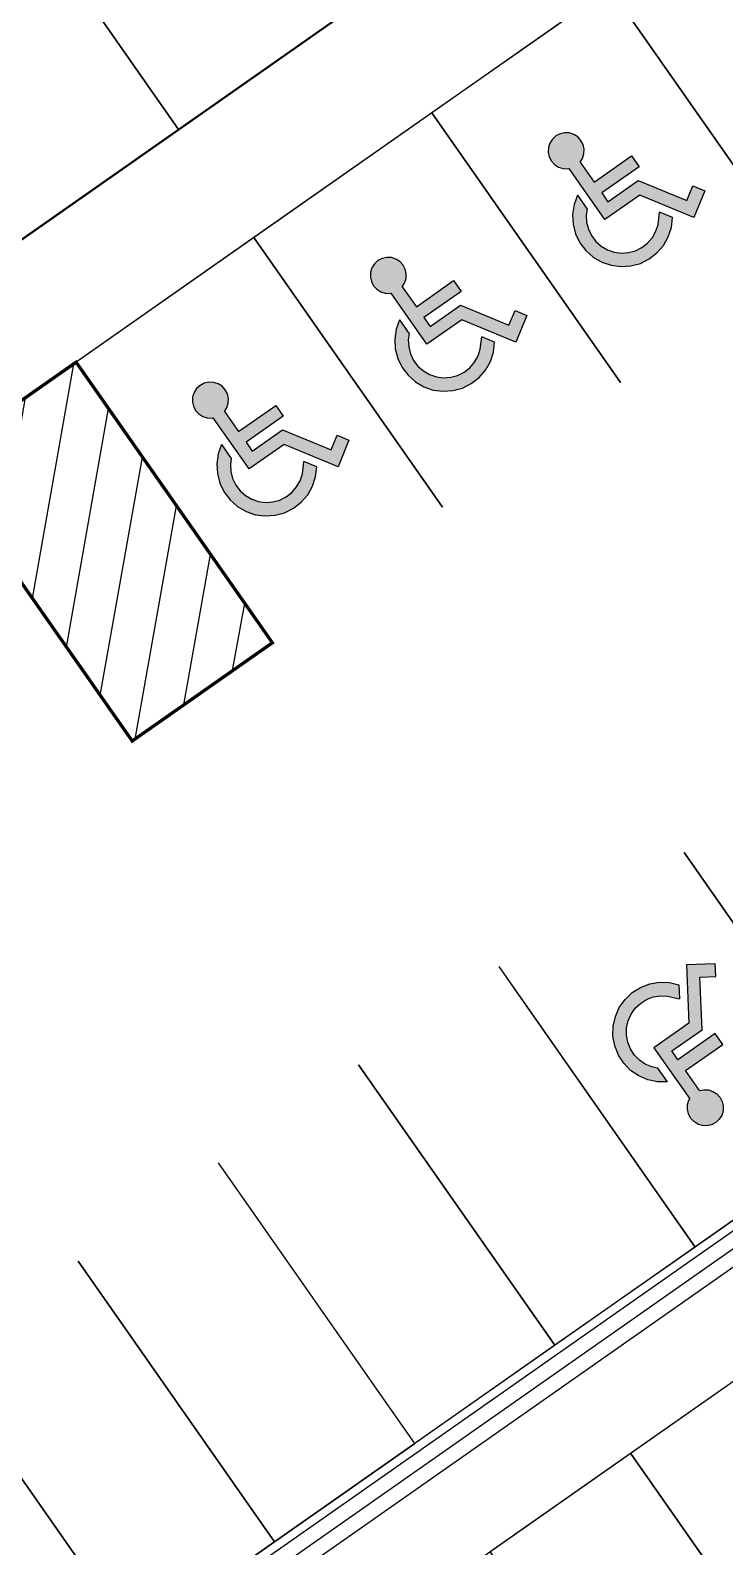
# Model space of a CAD drawing. Header units: millimetres. Extents: x 152904052 to 153933663, y 538271515 to 539240469.
# Drawn here: x 153312901 to 153323454, y 538612183 to 538635201 of the extents above; entities that cross this region are included whole.
import ezdxf

# ---------------------------------------------------------------- set-up
doc = ezdxf.new("R2010")
doc.units = ezdxf.units.MM
doc.layers.add('SCHM', color=9, linetype='Continuous')

msp = doc.modelspace()

# ---------------------------------------------------------------- hatches: boundary and pattern name
at = {"layer": 'SCHM'}
for points in [[(153321302.7380469, 538633466.5103064), (153321269.6923866, 538633529.990429), (153321221.3428645, 538633582.7546732), (153321160.984422, 538633621.2072424), (153321092.7303858, 538633642.7276568), (153321021.2321569, 538633645.8493373), (153320951.3622201, 538633630.3595455), (153320887.8820974, 538633597.3138855), (153320835.1178536, 538633548.9643638), (153320796.6652843, 538633488.6059206), (153320775.14487, 538633420.3518848), (153320772.0231899, 538633348.8536553), (153320787.5129819, 538633278.9837189), (153320820.5586421, 538633215.5035952), (153320868.9081641, 538633162.7393517), (153320929.2666072, 538633124.2867827), (153320997.5206427, 538633102.7663674), (153321069.0188723, 538633099.6446874), (153321088.5493117, 538633103.9744818), (153321632.2098615, 538632327.5467504), (153322164.1251195, 538632699.9978237), (153322983.9901747, 538632361.6394591), (153323150.9136329, 538632766.1062206), (153322970.8324429, 538632840.4257395), (153322878.2285034, 538632616.0401685), (153322139.8000703, 538632920.7896334), (153321680.0515102, 538632598.8702261), (153321586.3865606, 538632732.6376376), (153322152.6473402, 538633129.1377041), (153322037.3355007, 538633293.8200772), (153321471.0747215, 538632897.3200108), (153321258.1976682, 538633201.3399508), (153321293.5857443, 538633256.8881037), (153321315.1061592, 538633325.1421397), (153321318.2278388, 538633396.640369)], [(153321349.0893899, 538632397.7132004), (153321362.0344753, 538632487.1568327), (153321215.2459176, 538632696.7926195), (153321164.9664959, 538632555.4200175), (153321143.4742111, 538632406.9198), (153321151.6086447, 538632257.0930204), (153321189.0520306, 538632111.792553), (153321254.3416694, 538631976.6944549), (153321344.9270705, 538631857.076237), (153321457.269579, 538631757.6106963), (153321586.9806168, 538631682.183383), (153321728.9931161, 538631633.7408103), (153321877.7594625, 538631614.1753526), (153322027.4682055, 538631624.2513196), (153322172.2710817, 538631663.5751007), (153322306.5114727, 538631730.6105424), (153322424.9453737, 538631822.7389531), (153322522.9462507, 538631936.3614018), (153322596.68577, 538632067.0393109), (153322643.2833512, 538632209.6678431), (153322660.9186943, 538632358.675319), (153322464.2801483, 538632439.82806), (153322442.2797869, 538632253.9389439), (153322408.3154461, 538632149.9789544), (153322354.5677179, 538632054.7296114), (153322283.1362165, 538631971.9117599), (153322196.8113641, 538631904.7606202), (153322098.9653774, 538631855.8994031), (153321993.4205382, 538631827.2368357), (153321884.2998804, 538631819.8926009), (153321775.8661221, 538631834.1535957), (153321672.3551512, 538631869.4627256), (153321577.8105468, 538631924.4406636), (153321495.9256268, 538631996.9397373), (153321429.8991662, 538632084.1278236), (153321382.3104401, 538632182.5989816), (153321355.0184675, 538632288.5065074)], [(153318599.5359651, 538631573.7078314), (153318566.4903049, 538631637.187954), (153318518.1407829, 538631689.952198), (153318457.78234, 538631728.4047673), (153318389.528304, 538631749.9251817), (153318318.0300746, 538631753.0468624), (153318248.1601385, 538631737.5570705), (153318184.6800155, 538631704.5114104), (153318131.9157721, 538631656.1618886), (153318093.4632027, 538631595.8034457), (153318071.9427881, 538631527.5494099), (153318068.8211079, 538631456.0511806), (153318084.3108998, 538631386.1812437), (153318117.3565611, 538631322.7011207), (153318165.7060824, 538631269.9368769), (153318226.0645252, 538631231.4843079), (153318294.3185613, 538631209.9638929), (153318365.8167906, 538631206.8422126), (153318385.3472295, 538631211.1720064), (153318929.00778, 538630434.7442756), (153319460.9230374, 538630807.1953484), (153320280.7880933, 538630468.8369846), (153320447.7115513, 538630873.303745), (153320267.6303617, 538630947.6232646), (153320175.0264222, 538630723.237694), (153319436.5979884, 538631027.9871587), (153318976.8494286, 538630706.0677512), (153318883.1844788, 538630839.8351628), (153319449.4452579, 538631236.3352289), (153319334.1334187, 538631401.0176022), (153318767.8726389, 538631004.5175357), (153318554.9955859, 538631308.5374758), (153318590.3836628, 538631364.085629), (153318611.9040772, 538631432.339665), (153318615.025757, 538631503.8378944)], [(153318645.8873084, 538630504.9107257), (153318658.8323933, 538630594.3543577), (153318512.0438358, 538630803.9901445), (153318461.7644138, 538630662.6175423), (153318440.272129, 538630514.1173246), (153318448.4065626, 538630364.2905452), (153318485.8499486, 538630218.9900776), (153318551.1395881, 538630083.8919805), (153318641.7249885, 538629964.2737617), (153318754.0674971, 538629864.8082213), (153318883.7785342, 538629789.380908), (153319025.7910343, 538629740.9383352), (153319174.5573806, 538629721.3728774), (153319324.2661237, 538629731.4488443), (153319469.0690004, 538629770.7726262), (153319603.3093906, 538629837.8080676), (153319721.7432914, 538629929.9364774), (153319819.7441685, 538630043.5589261), (153319893.4836883, 538630174.2368362), (153319940.0812698, 538630316.8653684), (153319957.7166125, 538630465.8728435), (153319761.0780665, 538630547.0255849), (153319739.0777053, 538630361.1364692), (153319705.1133645, 538630257.1764798), (153319651.3656357, 538630161.9271364), (153319579.9341344, 538630079.109285), (153319493.6092827, 538630011.9581457), (153319395.7632959, 538629963.0969281), (153319290.2184565, 538629934.434361), (153319181.0977989, 538629927.090126), (153319072.6640409, 538629941.3511208), (153318969.1530693, 538629976.6602505), (153318874.6084656, 538630031.6381888), (153318792.7235455, 538630104.1372626), (153318726.6970845, 538630191.3253484), (153318679.1083584, 538630289.7965069), (153318651.8163856, 538630395.7040322)], [(153315896.3338833, 538629680.9053562), (153315863.2882231, 538629744.3854789), (153315814.9387009, 538629797.149723), (153315754.5802583, 538629835.6022922), (153315686.3262227, 538629857.1227074), (153315614.827993, 538629860.2443874), (153315544.9580562, 538629844.7545955), (153315481.4779333, 538629811.7089347), (153315428.7136897, 538629763.3594137), (153315390.2611214, 538629703.0009708), (153315368.740706, 538629634.7469347), (153315365.6190263, 538629563.2487051), (153315381.108818, 538629493.3787692), (153315414.1544788, 538629429.8986454), (153315462.5040005, 538629377.134402), (153315522.8624434, 538629338.6818328), (153315591.1164795, 538629317.161418), (153315662.6147085, 538629314.0397371), (153315682.1451476, 538629318.3695314), (153316225.805698, 538628541.9418008), (153316757.7209554, 538628914.3928736), (153317577.5860113, 538628576.0345097), (153317744.5094695, 538628980.5012703), (153317564.4282796, 538629054.8207893), (153317471.8243398, 538628830.4352188), (153316733.3959064, 538629135.1846833), (153316273.6473466, 538628813.265276), (153316179.9823971, 538628947.0326877), (153316746.2431756, 538629343.5327535), (153316630.9313371, 538629508.2151275), (153316064.6705579, 538629111.7150612), (153315851.7935042, 538629415.7350006), (153315887.1815804, 538629471.2831535), (153315908.7019956, 538629539.5371902), (153315911.8236753, 538629611.0354195)], [(153315942.6852266, 538628612.1082506), (153315955.630312, 538628701.5518832), (153315808.841754, 538628911.1876695), (153315758.5623322, 538628769.8150674), (153315737.0700477, 538628621.3148501), (153315745.2044813, 538628471.4880707), (153315782.6478669, 538628326.187603), (153315847.9375064, 538628191.0895054), (153315938.5229068, 538628071.4712868), (153316050.8654152, 538627972.0057464), (153316180.5764526, 538627896.578433), (153316322.5889525, 538627848.1358604), (153316471.3552985, 538627828.5704021), (153316621.064042, 538627838.6463695), (153316765.8669186, 538627877.970151), (153316900.1073088, 538627945.0055921), (153317018.5412095, 538628037.1340022), (153317116.5420866, 538628150.7564516), (153317190.2816066, 538628281.434361), (153317236.8791882, 538628424.0628934), (153317254.5145303, 538628573.0703683), (153317057.8759843, 538628654.22311), (153317035.8756231, 538628468.3339939), (153317001.9112825, 538628364.3740046), (153316948.1635543, 538628269.1246616), (153316876.732053, 538628186.3068099), (153316790.4072006, 538628119.1556702), (153316692.5612136, 538628070.294453), (153316587.0163746, 538628041.6318856), (153316477.8957167, 538628034.2876508), (153316369.4619589, 538628048.5486462), (153316265.9509879, 538628083.857776), (153316171.4063836, 538628138.8357141), (153316089.5214635, 538628211.3347876), (153316023.495003, 538628298.5228739), (153315975.906276, 538628396.9940315), (153315948.6143037, 538628502.9015574)], [(153323335.9155542, 538619056.1016257), (153323384.2650759, 538619003.3373818), (153323417.3107364, 538618939.8572587), (153323432.8005285, 538618869.9873223), (153323429.6788484, 538618798.4890928), (153323408.158434, 538618730.2350569), (153323369.705865, 538618669.8766141), (153323316.9416209, 538618621.5270927), (153323253.4614978, 538618588.4814322), (153323183.5915617, 538618572.9916406), (153323112.0933328, 538618576.1133207), (153323043.8392965, 538618597.6337353), (153322983.4808535, 538618636.0863047), (153322935.1313314, 538618688.8505485), (153322902.0856714, 538618752.330672), (153322886.5958795, 538618822.2006085), (153322889.7175593, 538618893.6988375), (153322911.2379738, 538618961.9528735), (153322921.9864534, 538618978.8246064), (153322378.3259028, 538619755.2523372), (153322910.241161, 538620127.7034104), (153322872.6986668, 538621013.84993), (153323309.8642824, 538621032.3708916), (153323318.1103917, 538620837.7311534), (153323075.584514, 538620827.4563003), (153323109.3979385, 538620029.3300949), (153322649.6493784, 538619707.4106872), (153322743.3143285, 538619573.6432762), (153323309.5751078, 538619970.1433425), (153323424.886947, 538619805.460969), (153322858.6261676, 538619408.9609025), (153323071.503221, 538619104.9409633), (153323135.8048459, 538619119.1962904), (153323207.3030748, 538619116.0746098), (153323275.5571113, 538619094.554195)], [(153322347.4278941, 538619465.2077798), (153322435.9048954, 538619446.7806573), (153322582.6934533, 538619237.1448706), (153322432.6500874, 538619238.2499466), (153322285.7547347, 538619268.8438711), (153322147.7457555, 538619327.7315152), (153322024.0143706, 538619412.6124752), (153321919.3940573, 538619520.1709383), (153321837.9717319, 538619646.2052109), (153321782.9280983, 538619785.7918556), (153321756.4133959, 538619933.4780209), (153321759.4634039, 538620083.4944551), (153321791.9589744, 538620229.9808733), (153321852.6306918, 538620367.214891), (153321939.1084602, 538620489.8355598), (153322048.0140869, 538620593.0527928), (153322175.0932539, 538620672.8344839), (153322315.3817048, 538620726.0640178), (153322463.3991733, 538620750.6620237), (153322613.3634645, 538620745.6675961), (153322759.416331, 538620711.2758386), (153322768.42062, 538620498.740176), (153322586.2174224, 538620541.6444211), (153322476.9104993, 538620545.2847912), (153322369.0225885, 538620527.3556414), (153322266.7682517, 538620488.5573604), (153322174.141983, 538620430.4055758), (153322094.7621593, 538620355.1719444), (153322031.7296949, 538620265.7954133), (153321987.5069094, 538620165.7674129), (153321963.8213319, 538620058.9954629), (153321961.5982231, 538619949.6505337), (153321980.9244269, 538619842.0041046), (153322021.0449796, 538619740.2613062), (153322080.3926005, 538619648.396646), (153322156.6489177, 538619569.9987518), (153322246.8350347, 538619508.1301794)]]:
    msp.add_hatch(color=256, dxfattribs=at).paths.add_polyline_path(points)
h = msp.add_hatch(dxfattribs=at)
h.set_pattern_fill('ANSI31', color=256, scale=200, angle=-7.189961912916426e-11)
h.set_pattern_definition([(79.99999999992068, (-0.0006760358810424805, 0.0001924633979797363), (-625.3529231625994, 110.2665928193663), [])])
h.paths.add_polyline_path([(153313597.4744759, 538630163.3758955), (153311467.6885617, 538628672.0837436), (153314450.2860305, 538624412.4931135), (153316580.0719448, 538625903.785265)])

# ---------------------------------------------------------------- linework, layer by layer
for p, q in [((153320951.3622201, 538633630.3595455), (153320887.8820974, 538633597.3138855)), ((153321021.2321569, 538633645.8493373), (153320951.3622201, 538633630.3595455)), ((153321092.7303858, 538633642.7276568), (153321021.2321569, 538633645.8493373)), ((153321160.984422, 538633621.2072424), (153321092.7303858, 538633642.7276568)), ((153320775.14487, 538633420.3518848), (153320772.0231899, 538633348.8536553)), ((153320796.6652843, 538633488.6059206), (153320775.14487, 538633420.3518848)), ((153320835.1178536, 538633548.9643638), (153320796.6652843, 538633488.6059206)), ((153320887.8820974, 538633597.3138855), (153320835.1178536, 538633548.9643638)), ((153321221.342865, 538633582.7546732), (153321160.984422, 538633621.2072424)), ((153321269.6923864, 538633529.9904295), (153321221.342865, 538633582.7546732)), ((153321302.7380469, 538633466.5103064), (153321269.6923864, 538633529.9904295)), ((153321318.2278388, 538633396.640369), (153321302.7380469, 538633466.5103064)), ((153321315.1061592, 538633325.1421397), (153321318.2278388, 538633396.640369)), ((153320772.0231899, 538633348.8536553), (153320787.5129819, 538633278.9837189)), ((153320787.5129819, 538633278.9837189), (153320820.5586423, 538633215.5035957)), ((153320820.5586423, 538633215.5035957), (153320868.9081641, 538633162.7393517)), ((153321258.1976682, 538633201.3399508), (153321293.5857443, 538633256.8881037)), ((153321258.1976682, 538633201.3399508), (153321471.0747215, 538632897.3200108)), ((153321293.5857443, 538633256.8881037), (153321315.1061592, 538633325.1421397)), ((153321471.0747215, 538632897.3200108), (153322037.3355007, 538633293.8200772)), ((153322037.3355007, 538633293.8200772), (153322152.6473402, 538633129.1377041)), ((153320868.9081641, 538633162.7393517), (153320929.2666072, 538633124.2867827)), ((153320929.2666072, 538633124.2867827), (153320997.5206429, 538633102.7663677)), ((153320997.5206429, 538633102.7663677), (153321069.0188723, 538633099.6446874)), ((153321069.0188723, 538633099.6446874), (153321088.5493117, 538633103.9744818)), ((153321632.2098615, 538632327.5467504), (153321088.5493117, 538633103.9744818)), ((153322152.6473402, 538633129.1377041), (153321586.3865606, 538632732.6376376)), ((153321586.3865606, 538632732.6376376), (153321680.0515102, 538632598.8702261)), ((153321680.0515102, 538632598.8702261), (153322139.8000703, 538632920.7896334)), ((153322139.8000703, 538632920.7896334), (153322878.2285034, 538632616.0401685)), ((153322878.2285034, 538632616.0401685), (153322970.8324429, 538632840.4257395)), ((153322970.8324429, 538632840.4257395), (153323150.9136329, 538632766.1062206)), ((153323150.9136329, 538632766.1062206), (153322983.9901747, 538632361.6394591)), ((153321164.9664958, 538632555.4200177), (153321143.4742111, 538632406.9198)), ((153321215.2459176, 538632696.7926195), (153321164.9664958, 538632555.4200177)), ((153321215.2459176, 538632696.7926195), (153321362.0344753, 538632487.1568327)), ((153321362.0344753, 538632487.1568327), (153321349.0893899, 538632397.7132004)), ((153322164.1251195, 538632699.9978237), (153321632.2098615, 538632327.5467504)), ((153322983.9901747, 538632361.6394591), (153322164.1251195, 538632699.9978237)), ((153321143.4742111, 538632406.9198), (153321151.6086447, 538632257.0930204)), ((153321151.6086447, 538632257.0930204), (153321189.0520306, 538632111.792553)), ((153321349.0893899, 538632397.7132004), (153321355.0184675, 538632288.5065074)), ((153321355.0184675, 538632288.5065074), (153321382.3104401, 538632182.5989816)), ((153322408.3154461, 538632149.9789544), (153322442.2797869, 538632253.9389439)), ((153322442.2797869, 538632253.9389439), (153322464.2801483, 538632439.82806)), ((153322660.9186943, 538632358.675319), (153322464.2801483, 538632439.82806)), ((153322643.2833517, 538632209.667844), (153322660.9186943, 538632358.675319)), ((153321189.0520306, 538632111.792553), (153321254.3416694, 538631976.6944549)), ((153321382.3104401, 538632182.5989816), (153321429.8991662, 538632084.1278236)), ((153321429.8991662, 538632084.1278236), (153321495.9256268, 538631996.9397373)), ((153322283.1362165, 538631971.9117599), (153322354.5677179, 538632054.7296114)), ((153322354.5677179, 538632054.7296114), (153322408.3154461, 538632149.9789544)), ((153322522.9462507, 538631936.3614018), (153322596.68577, 538632067.0393109)), ((153322596.68577, 538632067.0393109), (153322643.2833517, 538632209.667844)), ((153321254.3416694, 538631976.6944549), (153321344.9270705, 538631857.076237)), ((153321344.9270705, 538631857.076237), (153321457.269579, 538631757.6106963)), ((153321495.9256268, 538631996.9397373), (153321577.8105468, 538631924.4406636)), ((153321577.8105468, 538631924.4406636), (153321672.3551512, 538631869.4627256)), ((153321672.3551512, 538631869.4627256), (153321775.8661221, 538631834.1535957)), ((153321775.8661221, 538631834.1535957), (153321884.2998804, 538631819.8926009)), ((153321884.2998804, 538631819.8926009), (153321993.4205382, 538631827.2368357)), ((153321993.4205382, 538631827.2368357), (153322098.9653774, 538631855.8994031)), ((153322098.9653774, 538631855.8994031), (153322196.8113641, 538631904.7606202)), ((153322196.8113641, 538631904.7606202), (153322283.1362165, 538631971.9117599)), ((153322306.5114727, 538631730.6105424), (153322424.9453732, 538631822.7389522)), ((153322424.9453732, 538631822.7389522), (153322522.9462507, 538631936.3614018)), ((153318093.4632027, 538631595.8034457), (153318071.9427881, 538631527.5494099)), ((153318131.9157721, 538631656.1618886), (153318093.4632027, 538631595.8034457)), ((153318184.6800155, 538631704.5114104), (153318131.9157721, 538631656.1618886)), ((153318248.1601385, 538631737.5570705), (153318184.6800155, 538631704.5114104)), ((153318318.0300746, 538631753.0468624), (153318248.1601385, 538631737.5570705)), ((153318389.528304, 538631749.9251817), (153318318.0300746, 538631753.0468624)), ((153318457.78234, 538631728.4047673), (153318389.528304, 538631749.9251817)), ((153318518.1407829, 538631689.952198), (153318457.78234, 538631728.4047673)), ((153318566.4903044, 538631637.1879541), (153318518.1407829, 538631689.952198)), ((153318599.5359651, 538631573.7078314), (153318566.4903044, 538631637.1879541)), ((153318615.025757, 538631503.8378944), (153318599.5359651, 538631573.7078314)), ((153321457.269579, 538631757.6106963), (153321586.9806168, 538631682.183383)), ((153321586.9806168, 538631682.183383), (153321728.9931161, 538631633.7408103)), ((153321728.9931161, 538631633.7408103), (153321877.7594625, 538631614.1753526)), ((153321877.7594625, 538631614.1753526), (153322027.4682055, 538631624.2513196)), ((153322027.4682055, 538631624.2513196), (153322172.2710817, 538631663.5751007)), ((153322172.2710817, 538631663.5751007), (153322306.5114727, 538631730.6105424)), ((153318071.9427881, 538631527.5494099), (153318068.8211079, 538631456.0511806)), ((153318068.8211079, 538631456.0511806), (153318084.3108998, 538631386.1812437)), ((153318084.3108998, 538631386.1812437), (153318117.3565609, 538631322.7011206)), ((153318554.9955859, 538631308.5374758), (153318590.3836628, 538631364.085629)), ((153318590.3836628, 538631364.085629), (153318611.9040772, 538631432.339665)), ((153318611.9040772, 538631432.339665), (153318615.025757, 538631503.8378944)), ((153318767.8726389, 538631004.5175357), (153319334.1334187, 538631401.0176022)), ((153319334.1334187, 538631401.0176022), (153319449.4452579, 538631236.3352289)), ((153318117.3565609, 538631322.7011206), (153318165.7060824, 538631269.9368769)), ((153318165.7060824, 538631269.9368769), (153318226.0645253, 538631231.4843075)), ((153318226.0645253, 538631231.4843075), (153318294.3185614, 538631209.9638925)), ((153318294.3185614, 538631209.9638925), (153318365.8167906, 538631206.8422126)), ((153318365.8167906, 538631206.8422126), (153318385.3472295, 538631211.1720064)), ((153318929.00778, 538630434.7442756), (153318385.3472295, 538631211.1720064)), ((153318554.9955859, 538631308.5374758), (153318767.8726389, 538631004.5175357)), ((153319449.4452579, 538631236.3352289), (153318883.1844788, 538630839.8351628)), ((153318976.8494286, 538630706.0677512), (153319436.5979884, 538631027.9871587)), ((153319436.5979884, 538631027.9871587), (153320175.0264222, 538630723.237694)), ((153320175.0264222, 538630723.237694), (153320267.6303617, 538630947.6232646)), ((153320267.6303617, 538630947.6232646), (153320447.7115513, 538630873.303745)), ((153320447.7115513, 538630873.303745), (153320280.7880933, 538630468.8369846)), ((153318461.7644134, 538630662.6175425), (153318440.272129, 538630514.1173246)), ((153318512.0438358, 538630803.9901445), (153318461.7644134, 538630662.6175425)), ((153318512.0438358, 538630803.9901445), (153318658.8323933, 538630594.3543577)), ((153318883.1844788, 538630839.8351628), (153318976.8494286, 538630706.0677512)), ((153319460.9230374, 538630807.1953484), (153318929.00778, 538630434.7442756)), ((153320280.7880933, 538630468.8369846), (153319460.9230374, 538630807.1953484)), ((153318440.272129, 538630514.1173246), (153318448.4065626, 538630364.2905452)), ((153318658.8323933, 538630594.3543577), (153318645.8873084, 538630504.9107257)), ((153318645.8873084, 538630504.9107257), (153318651.8163856, 538630395.7040322)), ((153319739.0777051, 538630361.1364689), (153319761.0780665, 538630547.0255849)), ((153319957.7166125, 538630465.8728435), (153319761.0780665, 538630547.0255849)), ((153319940.08127, 538630316.8653686), (153319957.7166125, 538630465.8728435)), ((153318448.4065626, 538630364.2905452), (153318485.8499486, 538630218.9900776)), ((153318485.8499486, 538630218.9900776), (153318551.1395881, 538630083.8919805)), ((153318651.8163856, 538630395.7040322), (153318679.1083584, 538630289.7965069)), ((153318679.1083584, 538630289.7965069), (153318726.6970845, 538630191.3253484)), ((153318726.6970845, 538630191.3253484), (153318792.7235455, 538630104.1372626)), ((153319651.3656357, 538630161.9271364), (153319705.1133645, 538630257.1764798)), ((153319705.1133645, 538630257.1764798), (153319739.0777051, 538630361.1364689)), ((153319819.7441685, 538630043.5589261), (153319893.4836883, 538630174.2368362)), ((153319893.4836883, 538630174.2368362), (153319940.08127, 538630316.8653686)), ((153318551.1395881, 538630083.8919805), (153318641.7249885, 538629964.2737617)), ((153318641.7249885, 538629964.2737617), (153318754.0674971, 538629864.8082213)), ((153318792.7235455, 538630104.1372626), (153318874.6084656, 538630031.6381888)), ((153318874.6084656, 538630031.6381888), (153318969.1530693, 538629976.6602505)), ((153318969.1530693, 538629976.6602505), (153319072.6640409, 538629941.3511208)), ((153319290.2184565, 538629934.434361), (153319395.7632959, 538629963.0969281)), ((153319395.7632959, 538629963.0969281), (153319493.6092827, 538630011.9581457)), ((153319493.6092827, 538630011.9581457), (153319579.9341344, 538630079.109285)), ((153319579.9341344, 538630079.109285), (153319651.3656357, 538630161.9271364)), ((153319721.7432917, 538629929.9364777), (153319819.7441685, 538630043.5589261)), ((153315428.7136897, 538629763.3594137), (153315390.2611214, 538629703.0009708)), ((153315481.4779333, 538629811.7089347), (153315428.7136897, 538629763.3594137)), ((153315544.9580562, 538629844.7545955), (153315481.4779333, 538629811.7089347)), ((153315614.827993, 538629860.2443874), (153315544.9580562, 538629844.7545955)), ((153315686.3262227, 538629857.1227074), (153315614.827993, 538629860.2443874)), ((153315754.5802583, 538629835.6022922), (153315686.3262227, 538629857.1227074)), ((153315814.9387009, 538629797.149723), (153315754.5802583, 538629835.6022922)), ((153315863.2882226, 538629744.385479), (153315814.9387009, 538629797.149723)), ((153315896.3338833, 538629680.9053562), (153315863.2882226, 538629744.385479)), ((153318754.0674971, 538629864.8082213), (153318883.7785342, 538629789.380908)), ((153318883.7785342, 538629789.380908), (153319025.7910343, 538629740.9383352)), ((153319025.7910343, 538629740.9383352), (153319174.5573806, 538629721.3728774)), ((153319072.6640409, 538629941.3511208), (153319181.0977989, 538629927.090126)), ((153319174.5573806, 538629721.3728774), (153319324.2661237, 538629731.4488443)), ((153319181.0977989, 538629927.090126), (153319290.2184565, 538629934.434361)), ((153319324.2661237, 538629731.4488443), (153319469.0690004, 538629770.7726262)), ((153319469.0690004, 538629770.7726262), (153319603.3093906, 538629837.8080676)), ((153319603.3093906, 538629837.8080676), (153319721.7432917, 538629929.9364777)), ((153315368.740706, 538629634.7469347), (153315365.6190263, 538629563.2487051)), ((153315365.6190263, 538629563.2487051), (153315381.108818, 538629493.3787692)), ((153315390.2611214, 538629703.0009708), (153315368.740706, 538629634.7469347)), ((153315381.108818, 538629493.3787692), (153315414.1544785, 538629429.8986459)), ((153315887.1815804, 538629471.2831535), (153315908.7019956, 538629539.5371902)), ((153315911.8236753, 538629611.0354195), (153315896.3338833, 538629680.9053562)), ((153315908.7019956, 538629539.5371902), (153315911.8236753, 538629611.0354195)), ((153316064.6705579, 538629111.7150612), (153316630.9313371, 538629508.2151275)), ((153316630.9313371, 538629508.2151275), (153316746.2431756, 538629343.5327535)), ((153315414.1544785, 538629429.8986459), (153315462.5040005, 538629377.134402)), ((153315462.5040005, 538629377.134402), (153315522.8624434, 538629338.6818328)), ((153315522.8624434, 538629338.6818328), (153315591.1164797, 538629317.1614172)), ((153315591.1164797, 538629317.1614172), (153315662.6147085, 538629314.0397371)), ((153315662.6147085, 538629314.0397371), (153315682.1451476, 538629318.3695314)), ((153316225.805698, 538628541.9418008), (153315682.1451476, 538629318.3695314)), ((153315851.7935042, 538629415.7350006), (153315887.1815804, 538629471.2831535)), ((153315851.7935042, 538629415.7350006), (153316064.6705579, 538629111.7150612)), ((153316746.2431756, 538629343.5327535), (153316179.9823971, 538628947.0326877)), ((153316273.6473466, 538628813.265276), (153316733.3959064, 538629135.1846833)), ((153316733.3959064, 538629135.1846833), (153317471.8243398, 538628830.4352188)), ((153317471.8243398, 538628830.4352188), (153317564.4282796, 538629054.8207893)), ((153317564.4282796, 538629054.8207893), (153317744.5094695, 538628980.5012703)), ((153315808.841754, 538628911.1876695), (153315758.5623323, 538628769.8150675)), ((153315808.841754, 538628911.1876695), (153315955.630312, 538628701.5518832)), ((153316179.9823971, 538628947.0326877), (153316273.6473466, 538628813.265276)), ((153316757.7209554, 538628914.3928736), (153316225.805698, 538628541.9418008)), ((153317577.5860113, 538628576.0345097), (153316757.7209554, 538628914.3928736)), ((153317744.5094695, 538628980.5012703), (153317577.5860113, 538628576.0345097)), ((153315758.5623323, 538628769.8150675), (153315737.0700477, 538628621.3148501)), ((153315737.0700477, 538628621.3148501), (153315745.2044813, 538628471.4880707)), ((153315955.630312, 538628701.5518832), (153315942.685226, 538628612.1082504)), ((153315942.685226, 538628612.1082504), (153315948.6143037, 538628502.9015574)), ((153317035.8756233, 538628468.3339939), (153317057.8759843, 538628654.22311)), ((153317254.5145303, 538628573.0703683), (153317057.8759843, 538628654.22311)), ((153317236.8791882, 538628424.0628934), (153317254.5145303, 538628573.0703683)), ((153315745.2044813, 538628471.4880707), (153315782.6478669, 538628326.187603)), ((153315948.6143037, 538628502.9015574), (153315975.906276, 538628396.9940315)), ((153315975.906276, 538628396.9940315), (153316023.495003, 538628298.5228739)), ((153316948.1635543, 538628269.1246616), (153317001.9112825, 538628364.3740046)), ((153317001.9112825, 538628364.3740046), (153317035.8756233, 538628468.3339939)), ((153317190.2816066, 538628281.434361), (153317236.8791882, 538628424.0628934)), ((153315782.6478669, 538628326.187603), (153315847.9375064, 538628191.0895054)), ((153315847.9375064, 538628191.0895054), (153315938.5229068, 538628071.4712868)), ((153316023.495003, 538628298.5228739), (153316089.5214635, 538628211.3347876)), ((153316089.5214635, 538628211.3347876), (153316171.4063836, 538628138.8357141)), ((153316171.4063836, 538628138.8357141), (153316265.9509879, 538628083.857776)), ((153316692.5612136, 538628070.294453), (153316790.4072006, 538628119.1556702)), ((153316790.4072006, 538628119.1556702), (153316876.732053, 538628186.3068099)), ((153316876.732053, 538628186.3068099), (153316948.1635543, 538628269.1246616)), ((153317018.5412095, 538628037.1340022), (153317116.5420866, 538628150.7564516)), ((153317116.5420866, 538628150.7564516), (153317190.2816066, 538628281.434361)), ((153315938.5229068, 538628071.4712868), (153316050.8654152, 538627972.0057464)), ((153316050.8654152, 538627972.0057464), (153316180.5764526, 538627896.578433)), ((153316180.5764526, 538627896.578433), (153316322.5889525, 538627848.1358604)), ((153316265.9509879, 538628083.857776), (153316369.4619589, 538628048.5486462)), ((153316369.4619589, 538628048.5486462), (153316477.8957167, 538628034.2876508)), ((153316477.8957167, 538628034.2876508), (153316587.0163746, 538628041.6318856)), ((153316587.0163746, 538628041.6318856), (153316692.5612136, 538628070.294453)), ((153316621.064042, 538627838.6463695), (153316765.8669186, 538627877.970151)), ((153316765.8669186, 538627877.970151), (153316900.1073088, 538627945.0055921)), ((153316900.1073088, 538627945.0055921), (153317018.5412095, 538628037.1340022)), ((153316322.5889525, 538627848.1358604), (153316471.3552985, 538627828.5704021)), ((153316471.3552985, 538627828.5704021), (153316621.064042, 538627838.6463695)), ((153323309.8642824, 538621032.3708916), (153322872.6986668, 538621013.84993)), ((153322872.6986668, 538621013.84993), (153322910.241161, 538620127.7034104)), ((153323318.1103917, 538620837.7311534), (153323309.8642824, 538621032.3708916)), ((153322315.3817048, 538620726.0640178), (153322463.3991733, 538620750.6620237)), ((153322463.3991733, 538620750.6620237), (153322613.3634645, 538620745.6675961)), ((153322613.3634645, 538620745.6675961), (153322759.416331, 538620711.2758386)), ((153323075.584514, 538620827.4563003), (153323318.1103917, 538620837.7311534)), ((153323109.3979385, 538620029.3300949), (153323075.584514, 538620827.4563003)), ((153321939.1084602, 538620489.8355598), (153322048.0140869, 538620593.0527928)), ((153322048.0140869, 538620593.0527928), (153322175.0932539, 538620672.8344839)), ((153322175.0932539, 538620672.8344839), (153322315.3817048, 538620726.0640178)), ((153322266.7682517, 538620488.5573604), (153322369.0225885, 538620527.3556414)), ((153322369.0225885, 538620527.3556414), (153322476.9104993, 538620545.2847912)), ((153322476.9104993, 538620545.2847912), (153322586.2174224, 538620541.6444211)), ((153322586.2174224, 538620541.6444211), (153322768.42062, 538620498.740176)), ((153322759.416331, 538620711.2758386), (153322768.42062, 538620498.740176)), ((153321791.9589744, 538620229.9808733), (153321852.6306918, 538620367.214891)), ((153321852.6306918, 538620367.214891), (153321939.1084602, 538620489.8355598)), ((153322031.7296949, 538620265.7954133), (153322094.7621593, 538620355.1719444)), ((153322094.7621593, 538620355.1719444), (153322174.141983, 538620430.4055758)), ((153322174.141983, 538620430.4055758), (153322266.7682517, 538620488.5573604)), ((153321756.4133959, 538619933.4780209), (153321759.4634039, 538620083.4944551)), ((153321759.4634039, 538620083.4944551), (153321791.9589744, 538620229.9808733)), ((153321961.5982231, 538619949.6505337), (153321963.8213319, 538620058.9954629)), ((153321963.8213319, 538620058.9954629), (153321987.5069094, 538620165.7674129)), ((153321987.5069094, 538620165.7674129), (153322031.7296949, 538620265.7954133)), ((153322910.241161, 538620127.7034104), (153322378.3259028, 538619755.2523372)), ((153321782.9280983, 538619785.7918556), (153321756.4133959, 538619933.4780209)), ((153321980.9244269, 538619842.0041046), (153321961.5982231, 538619949.6505337)), ((153322021.0449796, 538619740.2613062), (153321980.9244269, 538619842.0041046)), ((153322649.6493784, 538619707.4106872), (153323109.3979385, 538620029.3300949)), ((153323309.5751078, 538619970.1433425), (153322743.3143285, 538619573.6432762)), ((153323424.886947, 538619805.460969), (153323309.5751078, 538619970.1433425)), ((153321837.9717319, 538619646.2052109), (153321782.9280983, 538619785.7918556)), ((153321919.3940573, 538619520.1709383), (153321837.9717319, 538619646.2052109)), ((153322080.3926005, 538619648.396646), (153322021.0449796, 538619740.2613062)), ((153322156.6489177, 538619569.9987518), (153322080.3926005, 538619648.396646)), ((153322378.3259028, 538619755.2523372), (153322921.9864534, 538618978.8246064)), ((153322743.3143285, 538619573.6432762), (153322649.6493784, 538619707.4106872)), ((153322858.6261676, 538619408.9609025), (153323424.886947, 538619805.460969)), ((153322024.0143706, 538619412.6124752), (153321919.3940573, 538619520.1709383)), ((153322147.7457555, 538619327.7315152), (153322024.0143706, 538619412.6124752)), ((153322246.8350347, 538619508.1301794), (153322156.6489177, 538619569.9987518)), ((153322347.4278941, 538619465.2077798), (153322246.8350347, 538619508.1301794)), ((153322435.9048954, 538619446.7806573), (153322347.4278941, 538619465.2077798)), ((153322582.6934533, 538619237.1448706), (153322435.9048954, 538619446.7806573)), ((153323071.503221, 538619104.9409633), (153322858.6261676, 538619408.9609025)), ((153322285.7547347, 538619268.8438711), (153322147.7457555, 538619327.7315152)), ((153322432.6500874, 538619238.2499466), (153322285.7547347, 538619268.8438711)), ((153322582.6934533, 538619237.1448706), (153322432.6500874, 538619238.2499466)), ((153322886.5958795, 538618822.2006085), (153322889.7175593, 538618893.6988375)), ((153322889.7175593, 538618893.6988375), (153322911.2379738, 538618961.9528735)), ((153322911.2379738, 538618961.9528735), (153322921.9864534, 538618978.8246064)), ((153323071.503221, 538619104.9409633), (153323135.8048459, 538619119.1962904)), ((153323135.8048459, 538619119.1962904), (153323207.3030748, 538619116.0746098)), ((153323207.3030748, 538619116.0746098), (153323275.5571113, 538619094.554195)), ((153323275.5571113, 538619094.554195), (153323335.9155542, 538619056.1016257)), ((153323335.9155542, 538619056.1016257), (153323384.2650759, 538619003.3373818)), ((153323384.2650759, 538619003.3373818), (153323417.3107364, 538618939.8572587)), ((153323417.3107364, 538618939.8572587), (153323432.8005285, 538618869.9873223)), ((153322902.0856714, 538618752.330672), (153322886.5958795, 538618822.2006085)), ((153322935.1313314, 538618688.8505485), (153322902.0856714, 538618752.330672)), ((153322983.4808535, 538618636.0863047), (153322935.1313314, 538618688.8505485)), ((153323369.705865, 538618669.8766141), (153323316.9416209, 538618621.5270927)), ((153323408.158434, 538618730.2350569), (153323369.705865, 538618669.8766141)), ((153323429.6788484, 538618798.4890928), (153323408.158434, 538618730.2350569)), ((153323432.8005285, 538618869.9873223), (153323429.6788484, 538618798.4890928)), ((153323043.8392965, 538618597.6337353), (153322983.4808535, 538618636.0863047)), ((153323112.0933328, 538618576.1133207), (153323043.8392965, 538618597.6337353)), ((153323183.5915617, 538618572.9916406), (153323112.0933328, 538618576.1133207)), ((153323253.4614978, 538618588.4814322), (153323183.5915617, 538618572.9916406)), ((153323316.9416209, 538618621.5270927), (153323253.4614978, 538618588.4814322))]:
    msp.add_line(p, q, dxfattribs=at)
at = {"layer": 'SCHM', "ltscale": 0.0008}
for points in [[(153216152.1036831, 538568920.5988069, -0.9999999999999999), (153218404.7718049, 538570497.9340074), (153220541.3440314, 538567446.592641), (153331372.6156236, 538645051.484479), (153329236.0433976, 538648102.8258452, -0.9999999999999999), (153331488.7115191, 538649680.1610456), (153336909.0088441, 538641939.1742243, -0.9999999999999999), (153334656.3407229, 538640361.8390243), (153332519.7684966, 538643413.1803904), (153221688.4969037, 538565808.2885523), (153223825.0691303, 538562756.947186, -0.9999999999999999), (153221572.4010084, 538561179.6119864)], [(153345239.6944078, 538625247.2435539, 1.007614093687034), (153347519.4494016, 538626785.0283463, 0.002461709523654001), (153347461.9663817, 538626867.9889522), (153342042.5179479, 538634607.7634306, 0.9999999999999999), (153339789.849826, 538633030.4282303), (153341926.4220527, 538629979.0868642), (153231095.1504601, 538552374.1950259), (153228958.5782337, 538555425.5363917, 0.9999999999999999), (153226705.9101118, 538553848.2011924), (153232126.207437, 538546107.2143711, 0.9999999999999999), (153234378.8755587, 538547684.5495713), (153232242.303333, 538550735.8909374), (153343073.5749252, 538628340.7827758)]]:
    msp.add_lwpolyline(points, format="xyb", close=True, dxfattribs=at)
at = {"layer": 'SCHM'}
for points in [[(153314988.4631234, 538639683.5935118), (153317856.3453056, 538635587.8332903), (153315153.1432238, 538633695.0308156), (153312285.2610421, 538637790.7910371)], [(153312285.2610421, 538637790.7910371), (153315153.1432238, 538633695.0308156), (153312449.941142, 538631802.2283404), (153309582.0589599, 538635897.9885616)], [(153327277.4460509, 538633639.85732), (153324409.5638693, 538637735.617541), (153321706.3617871, 538635842.8150661), (153324574.2439691, 538631747.0548449)], [(153324574.2439691, 538631747.0548449), (153321706.3617871, 538635842.8150661), (153319003.1597053, 538633950.0125911), (153321871.0418873, 538629854.2523696)], [(153298009.5757645, 538599075.5492668), (153349974.3383806, 538635461.6677718)], [(153298267.6851613, 538598706.9308472), (153350232.4477774, 538635093.0493522)], [(153321871.0418873, 538629854.2523696), (153319003.1597053, 538633950.0125911), (153316299.9576238, 538632057.210116), (153319167.8398055, 538627961.4498949)], [(153319167.8398055, 538627961.4498949), (153316299.9576238, 538632057.210116), (153313596.7555416, 538630164.4076409), (153316464.6377233, 538626068.6474195)], [(153314450.1490283, 538624412.6687648), (153311467.5515593, 538628672.2593952), (153313597.3468744, 538630163.5581295), (153316579.9443435, 538625903.9674991)], [(153312320.3537127, 538622921.3700302), (153309337.7562436, 538627180.9606602), (153311467.5515593, 538628672.2593952), (153314450.1490283, 538624412.6687648)], [(153325542.2789513, 538624611.2024776), (153328410.1611332, 538620515.4422567), (153325706.9590517, 538618622.6397817), (153322839.0768694, 538622718.4000025)], [(153322839.0768694, 538622718.4000025), (153325706.9590517, 538618622.6397817), (153323003.7569698, 538616729.8373065), (153320135.874788, 538620825.5975283)], [(153320020.5634688, 538620990.274158), (153323003.1609377, 538616730.6835275), (153320873.3656228, 538615239.384793), (153317890.768154, 538619498.9754235)], [(153317890.768154, 538619498.9754235), (153320873.3656228, 538615239.384793), (153318743.5703068, 538613748.0860581), (153315760.9728382, 538618007.6766889)], [(153313631.1775228, 538616516.3779539), (153316613.7749922, 538612256.787324), (153318743.5703068, 538613748.0860581), (153315760.9728382, 538618007.6766889)], [(153311501.382208, 538615025.0792196), (153314483.9796772, 538610765.4885893), (153316613.7749922, 538612256.787324), (153313631.1775228, 538616516.3779539)], [(153309371.5868928, 538613533.7804849), (153312354.1843616, 538609274.1898544), (153314483.9796772, 538610765.4885893), (153311501.382208, 538615025.0792196)], [(153325003.964856, 538609340.2777312), (153322021.367387, 538613599.8683614), (153324151.1627017, 538615091.1670959), (153327133.7601713, 538610831.5764658)], [(153322874.1695408, 538607848.9789965), (153319891.5720718, 538612108.5696272), (153322021.367387, 538613599.8683614), (153325003.964856, 538609340.2777312)]]:
    msp.add_lwpolyline(points, dxfattribs=at)
at = {"layer": 'SCHM', "ltscale": 5, "flags": 128}
msp.add_lwpolyline([(153298138.6304629, 538598891.240057), (153350277.7526055, 538635399.4464169)], dxfattribs=at)
at = {"layer": 'SCHM', "const_width": 49.99999999999999}
msp.add_lwpolyline([(153311467.6885617, 538628672.0837436), (153313597.4838768, 538630163.3824778), (153316580.0813462, 538625903.7918482), (153314450.286031, 538624412.4931138)], close=True, dxfattribs=at)

doc.saveas('drawing.dxf')
